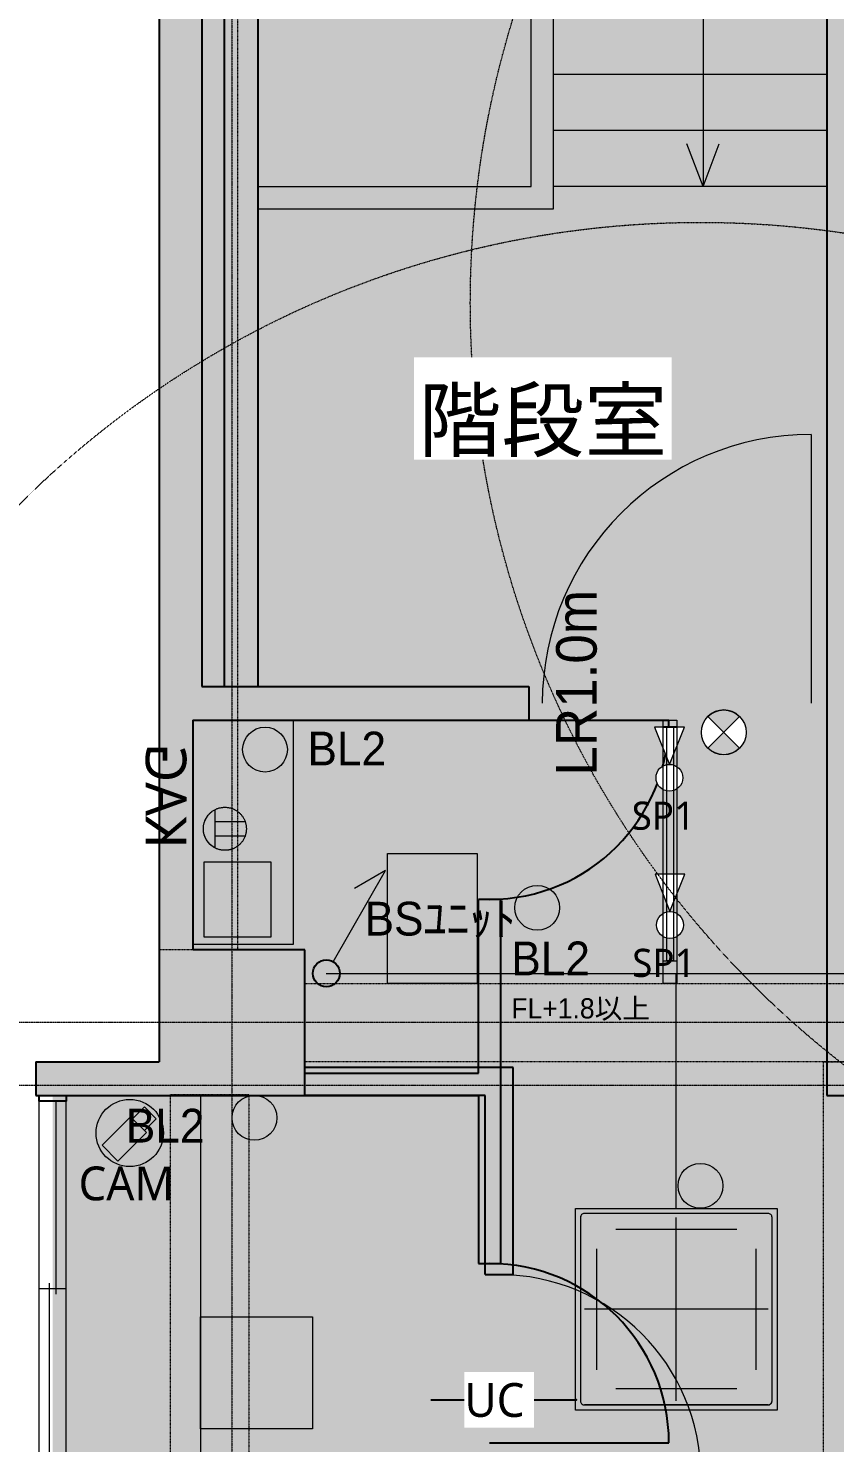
# Model space of a CAD drawing. Header units: millimetres. Extents: x -376000 to 292178, y -193032 to 188048.
# Drawn here: x -82738 to -79139, y 61974 to 68286 of the extents above; entities that cross this region are included whole.
import ezdxf

# ---------------------------------------------------------------- set-up
doc = ezdxf.new("R2010")
doc.units = ezdxf.units.MM
for name, pattern in [('VW-01 短破線', [2.1161248, 1.0580624, -1.0580624]), ('ラインタイプ-1', [2.1165312, 1.0580624, -1.0584688]), ('ラインタイプ-28', [1.0581610785590276, 0.70538330078125, -0.3527777777777777]), ('ラインタイプ-6', [5.2915312, 3.175, -1.0580624, 0.3527044000000002, -0.7057644000000001])]:
    doc.linetypes.add(name, pattern=pattern)
for name, color, linetype, lineweight, true_color in [('02_0.25', 1, 'Continuous', 25, 0xff0000), ('03_0.15', 7, 'Continuous', 15, 0x990099), ('04_0.10', 7, 'Continuous', 9, 0x0099ff), ('05_0.05点線', 9, 'ラインタイプ-28', 5, 0x808080), ('06一点鎖線', 7, 'ラインタイプ-6', 9, 0x9999ff), ('08_ハッチ・色', 7, 'Continuous', 5, 0x888888)]:
    doc.layers.add(name, color=color, linetype=linetype, lineweight=lineweight, true_color=true_color)
for name, color, linetype, lineweight in [('02_既存平面-内部建具・サッシ', 7, 'Continuous', 18), ('07_文字・記号', 7, 'Continuous', 9), ('_セキュリティー (2D)', 7, 'Continuous', 5), ('_塗（エリア） (2D)', 7, 'Continuous', 5), ('_塗（壁） (2D)', 7, 'Continuous', 5), ('_天井プロット (2D)', 7, 'Continuous', 5), ('_平面図(既存部) (2D)', 7, 'Continuous', 5), ('_平面図（新設） (2D)', 7, 'Continuous', 5), ('_文字・記号 (2D)', 7, 'Continuous', 5), ('_梁 (2D)', 7, 'Continuous', 5), ('_給排水ガス (2D)', 7, 'Continuous', 5), ('_解体部 (2D)', 7, 'Continuous', 5), ('一般', 7, 'Continuous', 5)]:
    doc.layers.add(name, color=color, linetype=linetype, lineweight=lineweight)
doc.styles.add('Yu Gothic UI', font='Yu Gothic UI.ttf')
doc.styles.add('Yu Gothic UI (bold)', font='Yu Gothic UI.ttf')
doc.styles.add('Yu Gothic UI Semilight', font='Yu Gothic UI Semilight.ttf')
doc.styles.add('ＭＳ Ｐゴシック', font='MS PGothic.ttf')
doc.styles.add('ＭＳ Ｐゴシック (bold)', font='')
doc.styles.get('ＭＳ Ｐゴシック (bold)').set_extended_font_data('ＭＳ Ｐゴシック', bold=True)

# ---------------------------------------------------------------- blocks, each defined once
blk = doc.blocks.new('給排水ガス (2D)')
at = {"layer": '02_0.25'}
blk.add_circle((-81407.75555392043, 64068.19553466448), 60, dxfattribs=at)
at = {"layer": '04_0.10'}
for p, q in [((-81377.75555392043, 64120.15705889155), (-81143.01148623873, 64526.74571089168)), ((-81143.01148623873, 64526.74571089166), (-81281.36215286312, 64446.8689162735))]:
    blk.add_line(p, q, dxfattribs=at)
at = {"layer": '07_文字・記号', "color": 5, "lineweight": 18, "true_color": 0x0000ff}
for p, q in [((-81407.75555392043, 64068.19553466448), (-75303.72848462997, 64068.19553466448)), ((-79846.03081656211, 63019.50596046848), (-79846.03081656211, 64068.19553466448))]:
    blk.add_line(p, q, dxfattribs=at)
blk = doc.blocks.new('塗（エリア） (2D)')
at = {"layer": '08_ハッチ・色', "linetype": 'Continuous', "lineweight": 0, "true_color": 0xbbbbbb, "transparency": 33554559}
blk.add_hatch(color=9, dxfattribs=at).paths.add_polyline_path([(-82028.72848462996, 71128.10603638308), (-79028.72848462996, 71128.10603638308), (-79028.72848462996, 65273.55921143572), (-82028.72848462996, 65273.55921143572)])
at = {"layer": '08_ハッチ・色', "linetype": 'Continuous', "lineweight": 0, "true_color": 0xd9d2ae, "transparency": 33554559}
blk.add_hatch(color=9, dxfattribs=at).paths.add_polyline_path([(-80628.72848462996, 63568.55921143572), (-80628.72848462996, 63568.55921143572), (-80628.72848462996, 65273.55921143579), (-79028.72848462996, 65273.55921143568), (-79028.72848462996, 63568.55921143563), (-61391.22848462997, 63568.55921143582), (-61397.47848462999, 67757.03103135267), (-59259.97848462997, 67757.03103135267), (-59253.72848462995, 65248.55921143549), (-57028.72848462996, 65248.55921143549), (-57028.72848462996, 65248.55921143562), (-54053.72848462997, 65248.55921143562), (-54053.72848462997, 63528.10603638343), (-54028.72848462996, 63528.10603638308), (-54028.72848462996, 61728.10603638284), (-80628.72848462996, 61728.10603638296)])
at = {"layer": '08_ハッチ・色', "linetype": 'Continuous', "lineweight": 0, "true_color": 0xa698ff, "transparency": 33554559}
blk.add_hatch(color=181, dxfattribs=at).paths.add_polyline_path([(-82078.72848462997, 65248.55921143584), (-80628.72848462996, 65248.55921143584), (-80628.72848462996, 64128.55921143566), (-82078.72848462997, 64128.55921143566)])
at = {"layer": '08_ハッチ・色', "linetype": 'Continuous', "lineweight": 0, "true_color": 0xf1ff98, "transparency": 33554559}
blk.add_hatch(color=51, dxfattribs=at).paths.add_polyline_path([(-82078.72848462997, 64128.55921143566), (-80628.72848462996, 64128.55921143572), (-80628.72848462996, 61723.5592114359), (-82628.72848462996, 61723.5592114359), (-82628.72848462996, 63598.55921143572), (-82078.72848462997, 63598.55921143572)])
blk = doc.blocks.new('塗（壁） (2D)')
at = {"layer": '02_0.25', "linetype": 'Continuous', "lineweight": 0, "true_color": 0xaaaaaa}
for points in [[(-82153.72848462997, 70311.75457592533), (-81963.72848462997, 70311.75457592533), (-81963.72848462997, 65198.55921143572), (-82153.72848462997, 65198.55921143572)], [(-82153.72848462997, 70311.75457592533), (-81963.72848462997, 70311.75457592533), (-81963.72848462997, 65198.55921143572), (-82153.72848462997, 65198.55921143572)], [(-81963.72848462997, 65198.55921143572), (-81963.72848462997, 65348.55921143572), (-80503.72848462997, 65348.55921143572), (-80503.72848462997, 65198.55921143572)], [(-82153.72848462997, 65198.55921143572), (-82003.72848462997, 65198.55921143572), (-82003.72848462997, 64173.55921143572), (-82153.72848462997, 64173.55921143572)], [(-82153.72848462997, 64173.55921143572), (-81503.72848462997, 64173.55921143572), (-81503.72848462997, 63523.55921143572), (-82153.72848462997, 63523.55921143572)], [(-82703.72848462996, 63523.55921143572), (-82703.72848462996, 63673.55921143572), (-82153.72848462997, 63673.55921143572), (-82153.72848462997, 63523.55921143572)]]:
    blk.add_hatch(color=253, dxfattribs=at).paths.add_polyline_path(points)
at = {"layer": '08_ハッチ・色', "linetype": 'Continuous', "lineweight": 0, "true_color": 0xaaaaaa}
blk.add_hatch(color=253, dxfattribs=at).paths.add_polyline_path([(-79661.34280529067, 71173.55921143573), (-77828.72848462997, 71173.55921143573), (-77828.72848462997, 70973.55921143573), (-78953.72848462997, 70973.55921143573), (-78953.72848462997, 63523.55921143572), (-79173.72848462997, 63523.55921143572), (-79173.72848462997, 70175.93229481387), (-79661.34280529067, 70803.55921143573)])
at = {"layer": '08_ハッチ・色', "linetype": 'Continuous', "lineweight": 0}
for points in [[(-81503.72848462997, 64048.55921143572), (-81503.72848462997, 64173.55921143572), (-80566.22848462944, 64173.55921143572), (-80566.22848462944, 64048.55921143572)], [(-80566.22848462944, 62723.55921143572), (-80691.22848462944, 62723.55921143572), (-80691.22848462944, 64048.55921143572), (-80566.22848462944, 64048.55921143572)]]:
    blk.add_hatch(color=120, dxfattribs=at).paths.add_polyline_path(points)
blk = doc.blocks.new('グループ-43')
at = {"layer": '02_0.25', "flags": 128}
for points in [[(-82688.72848462997, 63498.55921143572), (-82688.72848462997, 63523.55921143572), (-82568.72848462997, 63523.55921143572), (-82568.72848462997, 63498.55921143572)], [(-82688.72848462997, 61773.55921143572), (-82688.72848462997, 61798.55921143572), (-82568.72848462997, 61798.55921143572), (-82568.72848462997, 61773.55921143572)]]:
    blk.add_lwpolyline(points, close=True, dxfattribs=at)
at = {"layer": '03_0.15'}
for p, q in [((-82613.72848462997, 62636.05921143572), (-82613.72848462997, 63498.55921143572)), ((-82643.72848462997, 61798.55921143572), (-82643.72848462997, 62686.05921143572)), ((-82568.72848462997, 62660.74416622979), (-82688.72848462997, 62660.74416622979))]:
    blk.add_line(p, q, dxfattribs=at)
at = {"layer": '04_0.10'}
for p, q in [((-82688.72848462997, 61798.55921143572), (-82688.72848462997, 63498.55921143572)), ((-82568.72848462997, 61798.55921143572), (-82568.72848462997, 63498.55921143572))]:
    blk.add_line(p, q, dxfattribs=at)
blk = doc.blocks.new('グループ-65')
at = {"layer": '一般'}
blk.add_line((-79243.84515129664, 66473.55921143561), (-79243.84515129664, 65273.55921143562), dxfattribs=at)
blk.add_arc((-79243.84515129664, 65273.55921143562), 1200, 90, 180, dxfattribs=at)
blk = doc.blocks.new('平面図(既存部) (2D)')
at = {"layer": '02_0.25'}
for p, q in [((-82153.72848462997, 71173.55921143573), (-82153.72848462997, 63673.55921143572)), ((-81963.72848462997, 70311.75457592533), (-81963.72848462997, 65348.55921143572)), ((-81863.72848462997, 70311.75457592533), (-81863.72848462997, 65348.55921143572)), ((-81713.72848462997, 70311.75457592533), (-81713.72848462997, 65348.55921143572)), ((-79173.72848462997, 70175.93229481387), (-79173.72848462997, 65198.55921143572)), ((-81963.72848462997, 65348.55921143572), (-80503.72848462997, 65348.55921143572)), ((-80503.72848462997, 65348.55921143572), (-80503.72848462997, 65198.55921143572)), ((-82003.72848462997, 65198.55921143572), (-80503.72848462997, 65198.55921143572)), ((-82003.72848462997, 65198.55921143572), (-82003.72848462997, 64173.55921143572)), ((-79173.72848462997, 65198.55921143572), (-79173.72848462997, 63523.55921143572)), ((-81503.72848462997, 64173.55921143572), (-82003.72848462997, 64173.55921143572)), ((-81503.72848462997, 63523.55921143572), (-81503.72848462997, 64173.55921143572)), ((-82703.72848462996, 63673.55921143572), (-82703.72848462996, 63523.55921143572)), ((-82703.72848462996, 63673.55921143572), (-82153.72848462997, 63673.55921143572)), ((-82703.72848462996, 63523.55921143572), (-81503.72848462997, 63523.55921143572)), ((-79173.72848462997, 63523.55921143572), (-78953.72848462997, 63523.55921143572))]:
    blk.add_line(p, q, dxfattribs=at)
at = {"layer": '04_0.10'}
for p, q in [((-79726.23465697229, 69830.36574646314), (-79726.23465697229, 67580)), ((-80493.72848462997, 67580), (-80493.72848462997, 69480)), ((-80393.72848462997, 67480), (-80393.72848462997, 69480)), ((-79173.72848462997, 68080), (-80393.72848462997, 68080)), ((-79173.72848462997, 67830), (-80393.72848462997, 67830)), ((-79726.23465697229, 67580), (-79798.763094911, 67770.47533132794)), ((-79726.23465697258, 67580), (-79653.70621903386, 67770.47533132794)), ((-81713.72848462997, 67580), (-80493.72848462997, 67580)), ((-79173.72848462997, 67580), (-80393.72848462997, 67580)), ((-81713.72848462997, 67480), (-80393.72848462997, 67480))]:
    blk.add_line(p, q, dxfattribs=at)
at = {"layer": '06一点鎖線'}
for p, q in [((-81828.72848462997, 72925.17970545846), (-81828.72848462997, 54925.17970545847)), ((-50528.72848462997, 63848.55921143572), (-85528.72848462997, 63848.55921143572)), ((-50528.72848462997, 63568.55921143572), (-85528.72848462997, 63568.55921143572))]:
    blk.add_line(p, q, dxfattribs=at)
at = {"layer": '02_0.25', "color": 7}
blk.add_blockref('グループ-43', (0, 0), dxfattribs=at)
at = {"layer": '一般', "color": 7, "transparency": 33554559}
blk.add_blockref('グループ-65', (0, 0), dxfattribs=at)
blk = doc.blocks.new('解体部 (2D)')
at = {"layer": '02_0.25'}
for p, q in [((-80678.72848462997, 65198.55921143572), (-79878.72848462997, 65198.55921143572)), ((-80628.72848462997, 64398.55921143572), (-80728.72848462997, 64398.55921143572)), ((-80728.72848462997, 63623.55921143572), (-80728.72848462997, 64398.55921143572)), ((-80628.72848462997, 62773.55921143572), (-80628.72848462997, 64398.55921143572)), ((-81503.72848462997, 63623.55921143572), (-80728.72848462997, 63623.55921143572)), ((-81503.72848462997, 63523.55921143572), (-80728.72848462997, 63523.55921143572)), ((-80728.72848462997, 63523.55921143572), (-80728.72848462997, 62773.55921143572)), ((-80728.72848462997, 62773.55921143572), (-80628.72848462997, 62773.55921143572)), ((-80678.72848462997, 61973.55921143572), (-79878.72848462997, 61973.55921143572))]:
    blk.add_line(p, q, dxfattribs=at)
for centre, start, end in [((-80678.72848462997, 65198.55921143572), 270, 0), ((-80678.72848462997, 61973.55921143572), 0, 90)]:
    blk.add_arc(centre, 800, start, end, dxfattribs=at)
blk = doc.blocks.new('グループ-821')
at = {"layer": '04_0.10', "flags": 128}
for points in [[(-81553.72848462997, 64198.55921143572), (-81553.72848462997, 65198.55921143572), (-82003.72848462997, 65198.55921143572), (-82003.72848462997, 64198.55921143572)], [(-81653.72848462997, 64231.89254476906), (-81653.72848462997, 64565.22587810238), (-81953.72848462997, 64565.22587810238), (-81953.72848462997, 64231.89254476906)]]:
    blk.add_lwpolyline(points, close=True, dxfattribs=at)
blk = doc.blocks.new('グループ-822')
at = {"layer": '04_0.10'}
blk.add_blockref('グループ-821', (0, 0), dxfattribs=at)
blk = doc.blocks.new('グループ-824')
at = {"layer": '04_0.10'}
blk.add_line((-79736.22848463045, 61823.55921143571), (-80636.22848463045, 61823.55921143571), dxfattribs=at)
blk.add_arc((-80636.22848463045, 61823.55921143571), 900, 0, 90, dxfattribs=at)
blk = doc.blocks.new('平面図（新設） (2D)')
at = {"layer": '02_0.25'}
for p, q in [((-80573.72848462997, 63648.55921143617), (-81503.72848462997, 63648.55921143572)), ((-80573.72848462997, 62723.55921143572), (-80573.72848462997, 63648.55921143617)), ((-80698.72848462992, 63523.55921143572), (-81503.72848462997, 63523.55921143572)), ((-80698.72848462992, 62723.55921143572), (-80698.72848462992, 63523.55921143572)), ((-80698.72848462992, 62723.55921143572), (-80573.72848463045, 62723.55921143572))]:
    blk.add_line(p, q, dxfattribs=at)
at = {"layer": '04_0.10', "flags": 128}
for points in [[(-82568.72848462997, 63523.55921143572), (-81968.72848462997, 63523.55921143572), (-81968.72848462997, 61773.55921143572), (-82568.72848462997, 61773.55921143572)], [(-81468.72848462997, 62536.05921143572), (-81468.72848462997, 62036.05921143572), (-81968.72848462997, 62036.05921143572), (-81968.72848462997, 62536.05921143572)]]:
    blk.add_lwpolyline(points, close=True, dxfattribs=at)
at = {"layer": '04_0.10'}
for name in ['グループ-822', 'グループ-824']:
    blk.add_blockref(name, (0, 0), dxfattribs=at)
blk = doc.blocks.new('グループ-1184')
at = {"color": 255}
blk.add_wipeout([(66.66666666666661, 218.38048195759038), (-66.66666666666669, 218.38048195759038), (-1.0658141036401503e-14, 51.71381529092378)], dxfattribs=at).dxf.layer = '07_文字・記号'
at = {"layer": '07_文字・記号', "color": 160, "true_color": 0x003dff, "flags": 128}
blk.add_lwpolyline([(66.66666666666664, 218.3804819575904), (-66.6666666666667, 218.3804819575904), (-4e-15, 51.71381529092378)], close=True, dxfattribs=at)
at = {"color": 255}
blk.add_wipeout([(37.71805487171424, -54.94824999442716), (32.96274992697249, -58.42057527335727), (27.88999568116196, -61.41007896490771), (22.548645530719334, -63.887970514299866), (16.990139597472407, -65.8303864713598), (11.268009332146741, -67.21862030858844), (5.4373619772320465, -68.03930257524746), (-0.44565014588780927, -68.28452965247837), (-6.324370414485617, -67.95193986947271), (-12.142183538739383, -67.04473624765285), (-17.84306079792239, -65.57165565382489), (-23.372099627612183, -63.54688465937518), (-28.676052361398778, -60.989922915832636), (-33.70383903502033, -57.92539536256507), (-38.40703931434206, -54.382815075151626), (-42.740358809643325, -50.396299038331435), (-46.66206528535096, -46.004239580790454), (-50.13439056428108, -41.2489346360487), (-53.1238942558315, -36.1761803902382), (-55.60178580522366, -30.83483023979558), (-57.54420176228357, -25.276324306548645), (-58.93243559951221, -19.55419404122297), (-59.753117866171245, -13.723546686308282), (-59.998344943402145, -7.840534563188413), (-59.665755160396486, -1.9618142945906243), (-58.75855153857663, 3.85599882966315), (-57.28547094474868, 9.556876088846167), (-55.260699950298964, 15.085914918535934), (-52.70373820675642, 20.38986765232255), (-49.63921065348885, 25.417654325944085), (-46.0966303660754, 30.120854605265805), (-42.11011432925523, 34.45417410056706), (-37.71805487171425, 38.37588057627471), (-32.962749926972506, 41.84820585520487), (-27.889995681161974, 44.83770954675526), (-22.548645530719348, 47.31560109614742), (-16.99013959747242, 49.25801705320734), (-11.268009332146756, 50.646250890435994), (-5.437361977232061, 51.466933157094985), (0.44565014588779506, 51.71216023432592), (6.324370414485603, 51.37957045132026), (12.142183538739369, 50.4723668295004), (17.843060797922377, 48.999286235672486), (23.37209962761217, 46.97451524122275), (28.676052361398764, 44.41755349768019), (33.703839035020316, 41.35302594441262), (38.40703931434204, 37.81044565699918), (42.74035880964331, 33.823929620179), (46.66206528535095, 29.431870162638006), (50.13439056428106, 24.676565217896297), (53.12389425583149, 19.60381097208574), (55.60178580522365, 14.262460821643117), (57.544201762283556, 8.703954888396197), (58.932435599512196, 2.981824623070537), (59.75311786617123, -2.8488227318441517), (59.99834494340213, -8.731834854964035), (59.66575516039647, -14.610555123561824), (58.75855153857662, -20.428368247815612), (57.28547094474867, -26.129245506998615), (55.26069995029895, -31.658284336688396), (52.703738206756405, -36.962237070474984), (49.63921065348884, -41.99002374409655), (46.09663036607539, -46.69322402341827), (42.11011432925522, -51.026543518719535)], dxfattribs=at).dxf.layer = '07_文字・記号'
at = {"layer": '07_文字・記号', "color": 160, "true_color": 0x003dff}
blk.add_circle((0, -8.286184709076224), 60.00000000000001, dxfattribs=at)
blk = doc.blocks.new('照明(スポット)-1')
at = {"layer": '07_文字・記号', "color": 160, "true_color": 0x003dff}
blk.add_blockref('グループ-1184', (0, 0), dxfattribs=at)
at = {"layer": '07_文字・記号', "color": 160, "true_color": 0x003dff, "transparency": 33554687, "insert": (-168.4634551339679, -114.4578137600021), "char_height": 125.6311487268519, "attachment_point": 1, "line_spacing_factor": 1.030179951983436, "style": 'Yu Gothic UI (bold)'}
blk.add_mtext('SP1', dxfattribs=at)
blk = doc.blocks.new('KAGコンセント')
at = {"layer": '07_文字・記号', "linetype": 'Continuous', "lineweight": 0, "true_color": 0x63c3ff}
blk.add_hatch(color=151, dxfattribs=at).paths.add_polyline_path([(-200.0825263318893, 89.54579619809977), (-199.881564437566, 95.92272923915354), (-199.2786787545961, 102.1919671256205), (-198.2738692829797, 108.3535098575007), (-196.8671360227167, 114.4073574347941), (-195.058478973807, 120.3535098575007), (-192.8478981362508, 126.1919671256205), (-190.2353935100481, 131.9227292391535), (-187.2209650951987, 137.5457961980998), (-183.858460468996, 142.9679012627226), (-180.2017272087332, 148.0957776932855), (-176.2507653144104, 152.9294254897884), (-172.0055747860276, 157.4688446522314), (-167.4661556235847, 161.7140351806144), (-162.6325078270817, 165.6649970749375), (-157.5046313965186, 169.3217303352006), (-152.0825263318955, 172.6842349614037), (-146.459459372949, 175.6986633762535), (-140.7286972594158, 178.3111680024567), (-134.890239991296, 180.5217488400132), (-128.9440875685895, 182.3304058889231), (-122.8902399912963, 183.7371391491864), (-116.7286972594164, 184.741948620803), (-110.4594593729498, 185.344834303773), (-104.0825263318966, 185.5457961980963), (-97.70559329084331, 185.344834303773), (-91.43635540437677, 184.741948620803), (-85.27481267249689, 183.7371391491864), (-79.22096509520368, 182.3304058889231), (-73.27481267249716, 180.5217488400132), (-67.43635540437731, 178.3111680024567), (-61.70559329084414, 175.6986633762535), (-56.08252633189765, 172.6842349614037), (-50.66042126727447, 169.3217303352006), (-45.53254483671117, 165.6649970749375), (-40.69889704020778, 161.7140351806144), (-36.15947787776428, 157.4688446522314), (-31.9142873493807, 152.9294254897884), (-27.96332545505701, 148.0957776932855), (-24.30659219479323, 142.9679012627226), (-20.94408756858935, 137.5457961980998), (-17.9296591537388, 131.9227292391535), (-15.31715452753498, 126.1919671256205), (-13.10657368997791, 120.3535098575007), (-11.29791664106757, 114.4073574347941), (-9.89118338080398, 108.3535098575007), (-8.886373909187128, 102.1919671256205), (-8.283488226217017, 95.92272923915354), (-8.082526331893646, 89.54579619809977), (-8.283488226217017, 83.16886315704599), (-8.886373909187128, 76.89962527057901), (-9.89118338080398, 70.73808253869882), (-11.29791664106757, 64.68423496140542), (-13.10657368997791, 58.73808253869882), (-15.31715452753498, 52.899625270579), (-17.9296591537388, 47.16886315704599), (-20.94408756858935, 41.54579619809977), (-24.30659219479323, 36.12369113347686), (-27.96332545505701, 30.99581470291381), (-31.9142873493807, 26.16216690641061), (-36.15947787776428, 21.62274774396726), (-40.69889704020778, 17.37755721558376), (-45.53254483671117, 13.42659532126012), (-50.66042126727447, 9.769862060996324), (-56.08252633189765, 6.40735743479238), (-61.70559329084414, 3.39292901994174), (-67.43635540437731, 0.7804243937378508), (-73.27481267249716, -1.430156443819286), (-79.22096509520368, -3.238813492729672), (-85.27481267249689, -4.645546752993304), (-91.43635540437677, -5.650356224610182), (-97.70559329084331, -6.253241907580312), (-104.0825263318966, -6.454203801903688), (-110.4594593729498, -6.253241907580312), (-116.7286972594164, -5.650356224610182), (-122.8902399912963, -4.645546752993304), (-128.9440875685895, -3.238813492729672), (-134.890239991296, -1.430156443819286), (-140.7286972594158, 0.7804243937378508), (-146.459459372949, 3.39292901994174), (-152.0825263318955, 6.40735743479238), (-157.5046313965186, 9.769862060996324), (-162.6325078270817, 13.42659532126012), (-167.4661556235847, 17.37755721558376), (-172.0055747860276, 21.62274774396726), (-176.2507653144104, 26.16216690641061), (-180.2017272087332, 30.99581470291381), (-183.858460468996, 36.12369113347686), (-187.2209650951987, 41.54579619809977), (-190.2353935100481, 47.16886315704599), (-192.8478981362508, 52.899625270579), (-195.058478973807, 58.73808253869882), (-196.8671360227167, 64.68423496140542), (-198.2738692829797, 70.73808253869882), (-199.2786787545961, 76.89962527057901), (-199.881564437566, 83.16886315704599)])
at = {"layer": '07_文字・記号', "linetype": 'Continuous', "lineweight": 0}
h = blk.add_hatch(color=7, dxfattribs=at)
edge = h.paths.add_edge_path()
edge.add_arc((-104.0825263318809, 89.54579619811767), 96.00000000002139, 207.8181392846569, 269.9999999999937)
edge.add_arc((-104.0825263318915, 89.54579619808203), 95.99999999998572, 270, 332.1818607153559)
edge.add_line((-19.17693169879819, 44.74579619810322), (-188.9881209649957, 44.74579619810322))
at = {"layer": '07_文字・記号', "color": 7, "linetype": 'Continuous', "lineweight": 5}
for p, q in [((-136.0825263318907, 44.74579619810322), (-136.0825263318907, 180.0554641899708)), ((-72.08252633189221, 44.74579619810322), (-72.08252633189221, 180.0554641899708))]:
    blk.add_line(p, q, dxfattribs=at)
at = {"layer": '07_文字・記号', "color": 7, "linetype": 'Continuous', "lineweight": 5, "flags": 128}
blk.add_lwpolyline([(-188.9881209649957, 44.74579619810322, 0.2781792779259646), (-104.0825263318915, -6.454203801903688, 0.2781792779260546), (-19.17693169879819, 44.74579619810322), (-188.9881209649957, 44.74579619810322)], format="xyb", close=True, dxfattribs=at)
at = {"layer": '07_文字・記号', "color": 7, "linetype": 'Continuous', "lineweight": 5}
blk.add_open_spline([(-200.0825263318893, 89.54579619809977), (-200.0825263318893, 115.2689186714884), (-174.3594038585081, 159.8226737247111), (-129.8056488052829, 185.5457961980963), (-78.35940385851022, 185.5457961980963), (-33.80564880528506, 159.8226737247111), (-8.082526331893646, 115.2689186714884), (-8.082526331893646, 63.82267372471107), (-33.80564880528506, 19.26891867148845), (-78.35940385851022, -6.454203801903688), (-129.8056488052829, -6.454203801903688), (-174.3594038585081, 19.26891867148845), (-200.0825263318893, 63.82267372471107), (-200.0825263318893, 89.54579619809977)], degree=2, dxfattribs=at)
at = {"layer": '07_文字・記号', "color": 7, "insert": (-192.7285213257371, -82.39812741302168), "char_height": 180.9088541666667, "attachment_point": 1, "line_spacing_factor": 1.007907314816854, "style": 'Yu Gothic UI'}
blk.add_mtext('KAG', dxfattribs=at)
blk = doc.blocks.new('グループ-1332')
at = {"layer": '07_文字・記号', "linetype": 'Continuous', "lineweight": 0, "true_color": 0x02abea, "transparency": 33554687}
blk.add_hatch(color=140, dxfattribs=at).paths.add_polyline_path([(-81133.97088979026, 64603.55921143572), (-80733.97088979026, 64603.55921143572), (-80733.97088979026, 64023.55921143572), (-81133.97088979026, 64023.55921143572)])
at = {"layer": '07_文字・記号', "color": 7, "linetype": 'Continuous', "lineweight": 5, "transparency": 33554687, "flags": 128}
blk.add_lwpolyline([(-81133.97088979026, 64603.55921143572), (-80733.97088979026, 64603.55921143572), (-80733.97088979026, 64023.55921143572), (-81133.97088979026, 64023.55921143572)], close=True, dxfattribs=at)
at = {"layer": '07_文字・記号', "color": 7, "insert": (-80899.8018421712, 64387.76381213019), "char_height": 150.7573784722222, "attachment_point": 2, "line_spacing_factor": 1.006497654236691, "style": 'ＭＳ Ｐゴシック'}
blk.add_mtext('BSﾕﾆｯﾄ', dxfattribs=at)
blk = doc.blocks.new('グループ-1166')
at = {"layer": '07_文字・記号', "linetype": 'Continuous', "lineweight": 0, "true_color": 0x02abea}
blk.add_hatch(color=140, dxfattribs=at).paths.add_polyline_path([(-450.0000000004075, 450.0000000004278), (450.0000000004104, 450.0000000004278), (450.0000000004104, -450.0000000004075), (-450.0000000004075, -450.0000000004075)])
at = {"layer": '07_文字・記号'}
for p, q in [((-427.6611367129808, 409.5401757407817), (-427.6611367129808, -409.5401757415966)), ((409.6543520105333, 427.5419417075026), (-409.6543520088744, 427.5419417075026)), ((8.294592e-10, -409.5401757415966), (8.294592e-10, 409.5401757407817)), ((427.6611367146252, -409.5401757415966), (427.6611367146252, 409.5401757407817)), ((270.1017705574341, 355.5348778430488), (-270.1017705557751, 355.5348778430488)), ((-355.6339978990292, 270.0264894992579), (-355.6339978990292, -270.0264895000728)), ((355.6339978982287, 270.0264894992579), (355.6339978982287, -270.0264895000728)), ((409.6543520105333, 8.149073e-10), (-409.6543520088744, 8.149073e-10)), ((270.1017705574341, -355.5348778414191), (-270.1017705557751, -355.5348778414191)), ((409.6543520105333, -427.5419417083177), (-409.6543520088744, -427.5419417083177))]:
    blk.add_line(p, q, dxfattribs=at)
at = {"layer": '07_文字・記号', "flags": 128}
blk.add_lwpolyline([(-450.0000000004075, 450.0000000004278), (450.0000000004104, 450.0000000004278), (450.0000000004104, -450.0000000004075), (-450.0000000004075, -450.0000000004075)], close=True, dxfattribs=at)
for points in [[(-409.6543520088744, 427.5419417075026, 0.1988611462541293), (-422.3870715807278, 422.2693465298289, 0.1989335812276991), (-427.6611367129808, 409.5401757407817)], [(-409.6543520088744, 427.5419417075026, 0.4141323575096176), (-427.6611367129808, 409.5401757407817), (-427.6611367129808, -409.5401757415966)], [(427.6611367146252, 409.5401757407817, 0.4142956472155489), (409.6543520105333, 427.5419417075026), (-409.6543520088744, 427.5419417075026)], [(427.6611367146252, 409.5401757407817, 0.1989635995639824), (422.3870715823796, 422.2693465298289, 0.1988911436493458), (409.6543520105333, 427.5419417075026)], [(409.6543520105333, -427.5419417083177, 0.4141323574298552), (427.6611367146252, -409.5401757415966), (427.6611367146252, 409.5401757407817)], [(-427.6611367129808, -409.5401757415966, 0.1989635995818872), (-422.3870715807278, -422.2693465294215, 0.1988911436667478), (-409.6543520088744, -427.5419417083177)], [(-427.6611367129808, -409.5401757415966, 0.1989635995818872), (-422.3870715807278, -422.2693465294215, 0.1988911436667478), (-409.6543520088744, -427.5419417083177)], [(-427.6611367129808, -409.5401757415966, 0.4142956472153121), (-409.6543520088744, -427.5419417083177), (409.6543520105333, -427.5419417083177)], [(409.6543520105333, -427.5419417083177, 0.1988611462968291), (422.3870715823796, -422.2693465294215, 0.1989335811496913), (427.6611367146252, -409.5401757415966)]]:
    blk.add_lwpolyline(points, format="xyb", dxfattribs=at)
at = {"layer": '07_文字・記号', "insert": (8.294592e-10, 237.6217404526404), "char_height": 1.507573784722222, "attachment_point": 2, "line_spacing_factor": 0.9980396907557102, "style": 'ＭＳ Ｐゴシック'}
blk.add_mtext('AC', dxfattribs=at)
blk = doc.blocks.new('シンボル-5')
at = {"layer": '07_文字・記号'}
blk.add_blockref('グループ-1166', (0, 0), dxfattribs=at)
blk = doc.blocks.new('グループ-1340')
at = {"layer": '07_文字・記号', "color": 160, "linetype": 'Continuous', "lineweight": 5, "true_color": 0x003dff, "transparency": 33554687, "flags": 128}
for points in [[(-79843.72848462997, 65198.55921143572), (-79843.72848462997, 65168.55921143572), (-79903.72848462997, 65168.55921143572), (-79903.72848462997, 65198.55921143572)], [(-79843.72848462997, 65168.55921143572), (-79843.72848462997, 64023.55921143572), (-79903.72848462997, 64023.55921143572), (-79903.72848462997, 65168.55921143572)], [(-79858.72848462997, 65168.55921143572), (-79858.72848462997, 64123.55921143572), (-79888.72848462997, 64123.55921143572), (-79888.72848462997, 65168.55921143572)], [(-79843.72848462997, 64123.55921143572), (-79843.72848462997, 64023.55921143572), (-79903.72848462997, 64023.55921143572), (-79903.72848462997, 64123.55921143572)]]:
    blk.add_lwpolyline(points, close=True, dxfattribs=at)
at = {"layer": '07_文字・記号', "color": 160, "true_color": 0x003dff, "insert": (-80290.34110258798, 65365.02066210467), "char_height": 180.9088541666667, "attachment_point": 5, "rotation": 90, "line_spacing_factor": 1.007907314816854, "style": 'ＭＳ Ｐゴシック'}
blk.add_mtext('LR1.0m', dxfattribs=at)
blk = doc.blocks.new('非常用照明')
at = {"layer": '07_文字・記号', "linetype": 'Continuous', "lineweight": 0, "true_color": 0x00d136}
h = blk.add_hatch(color=102, dxfattribs=at)
edge = h.paths.add_edge_path()
edge.add_arc((0, 0), 100, 0, 360)
at = {"layer": '07_文字・記号', "color": 92, "true_color": 0x14b500}
blk.add_circle((0, 0), 100, dxfattribs=at)
blk = doc.blocks.new('誘導灯')
at = {"color": 255}
blk.add_wipeout([(100, 7.275957614183426e-12), (99.5184726672197, -9.80171403294878), (98.07852804032306, -19.509032201605578), (95.69403357322088, -29.028467725438986), (92.38795325112868, -38.26834323650172), (88.1921264348355, -47.13967368259247), (83.14696123025452, -55.55702330195294), (77.3010453362737, -63.439328416357256), (70.71067811865474, -70.71067811864748), (63.43932841636454, -77.30104533626641), (55.557023301960214, -83.14696123024726), (47.139673682599756, -88.19212643482823), (38.268343236508976, -92.38795325112142), (29.028467725446237, -95.6940335732136), (19.50903220161282, -98.07852804031577), (9.80171403295606, -99.51847266721244), (0, -99.99999999999272), (-9.80171403295606, -99.51847266721244), (-19.50903220161282, -98.07852804031577), (-29.028467725446237, -95.6940335732136), (-38.268343236508976, -92.38795325112142), (-47.139673682599756, -88.19212643482823), (-55.557023301960214, -83.14696123024726), (-63.43932841636454, -77.30104533626641), (-70.71067811865474, -70.71067811864748), (-77.3010453362737, -63.439328416357256), (-83.14696123025452, -55.55702330195294), (-88.1921264348355, -47.13967368259247), (-92.38795325112868, -38.26834323650172), (-95.69403357322088, -29.028467725438986), (-98.07852804032306, -19.509032201605578), (-99.5184726672197, -9.80171403294878), (-100, 7.275957614183426e-12), (-99.5184726672197, 9.801714032963332), (-98.07852804032306, 19.50903220162013), (-95.69403357322088, 29.028467725453538), (-92.38795325112868, 38.268343236516245), (-88.1921264348355, 47.139673682607025), (-83.14696123025452, 55.55702330196749), (-77.3010453362737, 63.43932841637178), (-70.71067811865474, 70.71067811866203), (-63.43932841636454, 77.30104533628099), (-55.557023301960214, 83.14696123026181), (-47.139673682599756, 88.19212643484275), (-38.268343236508976, 92.38795325113597), (-29.028467725446237, 95.69403357322813), (-19.50903220161282, 98.0785280403303), (-9.80171403295606, 99.518472667227), (0, 100.00000000000728), (9.80171403295606, 99.518472667227), (19.50903220161282, 98.0785280403303), (29.028467725446237, 95.69403357322813), (38.268343236508976, 92.38795325113597), (47.139673682599756, 88.19212643484275), (55.557023301960214, 83.14696123026181), (63.43932841636454, 77.30104533628099), (70.71067811865474, 70.71067811866203), (77.3010453362737, 63.43932841637178), (83.14696123025452, 55.55702330196749), (88.1921264348355, 47.139673682607025), (92.38795325112868, 38.268343236516245), (95.69403357322088, 29.028467725453538), (98.07852804032306, 19.50903220162013), (99.5184726672197, 9.801714032963332)], dxfattribs=at).dxf.layer = '07_文字・記号'
at = {"layer": '07_文字・記号', "linetype": 'Continuous', "lineweight": 0, "true_color": 0x00d136}
h = blk.add_hatch(color=102, dxfattribs=at)
edge = h.paths.add_edge_path()
edge.add_arc((5.82057e-11, -2.37712e-11), 99.99999999998741, 45.00000000003615, 134.9999999999874)
edge.add_line((-70.71067811857209, 70.71067811863759), (70.71067811863033, -70.71067811863759))
edge.add_arc((-3.64e-12, 7.7041e-12), 99.9999999999786, 225.0000000000341, 314.99999999999545, ccw=False)
edge.add_line((-70.71067811860121, -70.71067811867397), (70.71067811865942, 70.71067811866669))
at = {"layer": '07_文字・記号', "color": 92, "true_color": 0x14b500, "flags": 128}
blk.add_lwpolyline([(70.71067811865942, 70.71067811866669, 0.4142135623728459), (-70.71067811857209, 70.71067811863759), (70.71067811863031, -70.71067811863759, -0.4142135623728974), (-70.71067811860121, -70.71067811867397)], format="xyb", close=True, dxfattribs=at)
at = {"layer": '07_文字・記号', "color": 92, "true_color": 0x14b500}
blk.add_circle((0, 7.276000000000001e-12), 100, dxfattribs=at)
blk = doc.blocks.new('天井プロット (2D)')
at = {"layer": '02_0.25'}
blk.add_line((-80940.96476893626, 62164.96444217363), (-80291.27553365797, 62164.96444217363), dxfattribs=at)
at = {"layer": '02_0.25', "lineweight": 25, "flags": 128}
blk.add_lwpolyline([(-80292.27547262282, 62165.23237501176), (-80291.27553365797, 62164.96444217363), (-80292.27547262282, 62164.69650933552)], dxfattribs=at)
at = {"layer": '07_文字・記号', "color": 160, "true_color": 0x0036e9}
for centre, radius in [((-80393.72848462997, 66519.09490283013), 132.6939773579361), ((-80393.72848462997, 66519.09490283013), 132.6939773579361), ((-81681.33970612887, 65066.97668510384), 100.000000000003), ((-80466.61523062376, 64361.05921143572), 100.000000000003), ((-81728.53511163307, 63423.55921143572), 100.000000000003)]:
    blk.add_circle(centre, radius, dxfattribs=at)
at = {"layer": '07_文字・記号'}
blk.add_blockref('照明(スポット)-1', (-79876.23040422083, 64949.28932188133), dxfattribs=at)
at = {"layer": '07_文字・記号', "xscale": -1, "rotation": 270}
blk.add_blockref('KAGコンセント', (-81950.07428082806, 64817.64173776763), dxfattribs=at)
at = {"layer": '07_文字・記号', "color": 7, "transparency": 33554687}
blk.add_blockref('グループ-1332', (0, 0), dxfattribs=at)
at = {"layer": '07_文字・記号', "color": 7}
for name, p in [('非常用照明', (-79738, 63120)), ('シンボル-5', (-79846.03081656211, 62569.50596046805))]:
    blk.add_blockref(name, p, dxfattribs=at)
at = {"layer": '07_文字・記号', "color": 160, "true_color": 0x0036e9, "attachment_point": 1, "style": 'ＭＳ Ｐゴシック'}
for s, insert, char_height, line_spacing_factor in [('P2', (-80471.45248438776, 66564.18210769125), 90.454427083333, 1.003208446216313), ('P2', (-80471.45248438776, 66564.18210769125), 90.454427083333, 1.003208446216313), ('BL2', (-81491.98100723122, 65147.01462939501), 150.7573784722222, 1.006497654236691), ('BL2{\\H0.6x;\\PFL+1.8以上}', (-80581.99472626357, 64210.38047879683), 150.7573784722222, 1.006497654236691), ('BL2', (-82302.49212933006, 63463.89318536585), 150.7573784722222, 1.006497654236691)]:
    blk.add_mtext(s, dxfattribs=dict(at, insert=insert, char_height=char_height, line_spacing_factor=line_spacing_factor))
at = {"layer": '07_文字・記号'}
blk.add_blockref('照明(スポット)-1', (-79873.95674578473, 64292.35908794311), dxfattribs=at)
at = {"color": 255}
blk.add_wipeout([(-80791.16848018952, 62040.11666666668), (-80481.28848907142, 62040.11666666668), (-80481.28848907142, 62289.883333333346), (-80791.16848018952, 62289.883333333346)], dxfattribs=at).dxf.layer = '04_0.10'
at = {"layer": '07_文字・記号', "color": 100, "linetype": 'VW-01 短破線', "true_color": 0x00ff3f}
for centre in [(-76465, 67060), (-79738, 63120)]:
    blk.add_circle(centre, 4299.999999999994, dxfattribs=at)
at = {"layer": '02_0.25', "color": 7}
blk.add_blockref('グループ-1340', (0, 0), dxfattribs=at)
at = {"layer": '04_0.10', "insert": (-80791.16848018952, 62239.55737847223), "char_height": 150.7573784722216, "attachment_point": 1, "line_spacing_factor": 1.005087993656531, "style": 'Yu Gothic UI Semilight'}
blk.add_mtext('UC', dxfattribs=at)
at = {"layer": '07_文字・記号', "color": 7}
blk.add_blockref('誘導灯', (-79634, 65144), dxfattribs=at)
blk = doc.blocks.new('文字・記号 (2D)')
at = {"color": 255, "linetype": 'Continuous', "lineweight": 5, "transparency": 33554687}
blk.add_wipeout([(-81016.63798554799, 66360.60563864095), (-79866.01790480358, 66360.60563864095), (-79866.01790480358, 66817.80563864094), (-81016.63798554799, 66817.80563864094)], dxfattribs=at).dxf.layer = '02_既存平面-内部建具・サッシ'
at = {"layer": '02_既存平面-内部建具・サッシ', "color": 7, "transparency": 33554687, "insert": (-80441.3279451758, 66371.54174975207), "char_height": 271.36328125, "attachment_point": 8, "line_spacing_factor": 1.032184802586336, "style": 'ＭＳ Ｐゴシック (bold)'}
blk.add_mtext('階段室', dxfattribs=at)
blk = doc.blocks.new('グループ-1468')
at = {"layer": '04_0.10', "linetype": 'Continuous', "lineweight": 0, "true_color": 0xafb9da}
h = blk.add_hatch(color=9, dxfattribs=at)
edge = h.paths.add_edge_path()
edge.add_arc((-3.638e-12, 95.70960453265364), 150, 0, 360)
at = {"layer": '04_0.10', "color": 7, "lineweight": 13, "flags": 128}
for points in [[(65.54736992953245, 106.3162062504535), (12.51436134054138, 159.3492148394446), (65.54736992953245, 212.3822234284357), (118.5803785185235, 159.3492148394446)], [(-52.893015919199, -29.80184912795598), (-123.6036940378538, 40.90882899069879), (3.675526575724803, 168.1880496042774), (74.38620469437956, 97.47737148562258)]]:
    blk.add_lwpolyline(points, close=True, dxfattribs=at)
at = {"layer": '04_0.10', "color": 7, "lineweight": 13}
blk.add_circle((-3.638e-12, 95.70960453265364), 150, dxfattribs=at)
blk = doc.blocks.new('防犯カメラ')
at = {"layer": '04_0.10'}
blk.add_blockref('グループ-1468', (0, 0), dxfattribs=at)
at = {"layer": '04_0.10', "color": 7, "insert": (-228.8232421875036, -130.175), "char_height": 150.7573784722222, "attachment_point": 4, "line_spacing_factor": 1.006497654236691, "style": 'Yu Gothic UI'}
blk.add_mtext('CAM', dxfattribs=at)
blk = doc.blocks.new('セキュリティー (2D)')
at = {"layer": '04_0.10'}
blk.add_blockref('防犯カメラ', (-82285, 63260), dxfattribs=at)
blk = doc.blocks.new('梁 (2D)')
at = {"layer": '05_0.05点線', "color": 7, "linetype": 'ラインタイプ-1', "flags": 128}
for points in [[(-82153.72848462997, 70573.55921143573), (-81803.72848462997, 70573.55921143573), (-81803.72848462997, 64173.55921143572), (-82153.72848462997, 64173.55921143572)], [(-81503.53511163307, 63673.55921143572), (-81503.53511163307, 64023.55921143572), (-75253.53511163307, 64023.55921143572), (-75253.53511163307, 63673.55921143572)], [(-79188.437563219, 63673.55921143572), (-78888.437563219, 63673.55921143572), (-78888.437563219, 56973.55921143572), (-79188.437563219, 56973.55921143572)], [(-82103.72848462997, 63528.10603638296), (-81753.72848462997, 63528.10603638296), (-81753.72848462997, 59533.10603638319), (-82103.72848462997, 59533.10603638319)]]:
    blk.add_lwpolyline(points, close=True, dxfattribs=at)

msp = doc.modelspace()

# ---------------------------------------------------------------- block references
at = {"layer": '_塗（エリア） (2D)'}
msp.add_blockref('塗（エリア） (2D)', (0, 0), dxfattribs=at)
at = {"layer": '_塗（壁） (2D)'}
msp.add_blockref('塗（壁） (2D)', (0, 0), dxfattribs=at)
at = {"layer": '_給排水ガス (2D)'}
msp.add_blockref('給排水ガス (2D)', (0, 0), dxfattribs=at)

# ---------------------------------------------------------------- next in the draw order: block references
at = {"layer": '_平面図(既存部) (2D)'}
msp.add_blockref('平面図(既存部) (2D)', (0, 0), dxfattribs=at)

# ---------------------------------------------------------------- next in the draw order: block references
at = {"layer": '_解体部 (2D)'}
msp.add_blockref('解体部 (2D)', (0, 0), dxfattribs=at)

# ---------------------------------------------------------------- next in the draw order: block references
at = {"layer": '_平面図（新設） (2D)'}
msp.add_blockref('平面図（新設） (2D)', (0, 0), dxfattribs=at)

# ---------------------------------------------------------------- next in the draw order: block references
at = {"layer": '_天井プロット (2D)'}
msp.add_blockref('天井プロット (2D)', (0, 0), dxfattribs=at)

# ---------------------------------------------------------------- next in the draw order: block references
at = {"layer": '_文字・記号 (2D)'}
msp.add_blockref('文字・記号 (2D)', (0, 0), dxfattribs=at)

# ---------------------------------------------------------------- next in the draw order: block references
at = {"layer": '_セキュリティー (2D)'}
msp.add_blockref('セキュリティー (2D)', (0, 0), dxfattribs=at)

# ---------------------------------------------------------------- next in the draw order: block references
at = {"layer": '_梁 (2D)'}
msp.add_blockref('梁 (2D)', (0, 0), dxfattribs=at)

doc.saveas('drawing.dxf')
